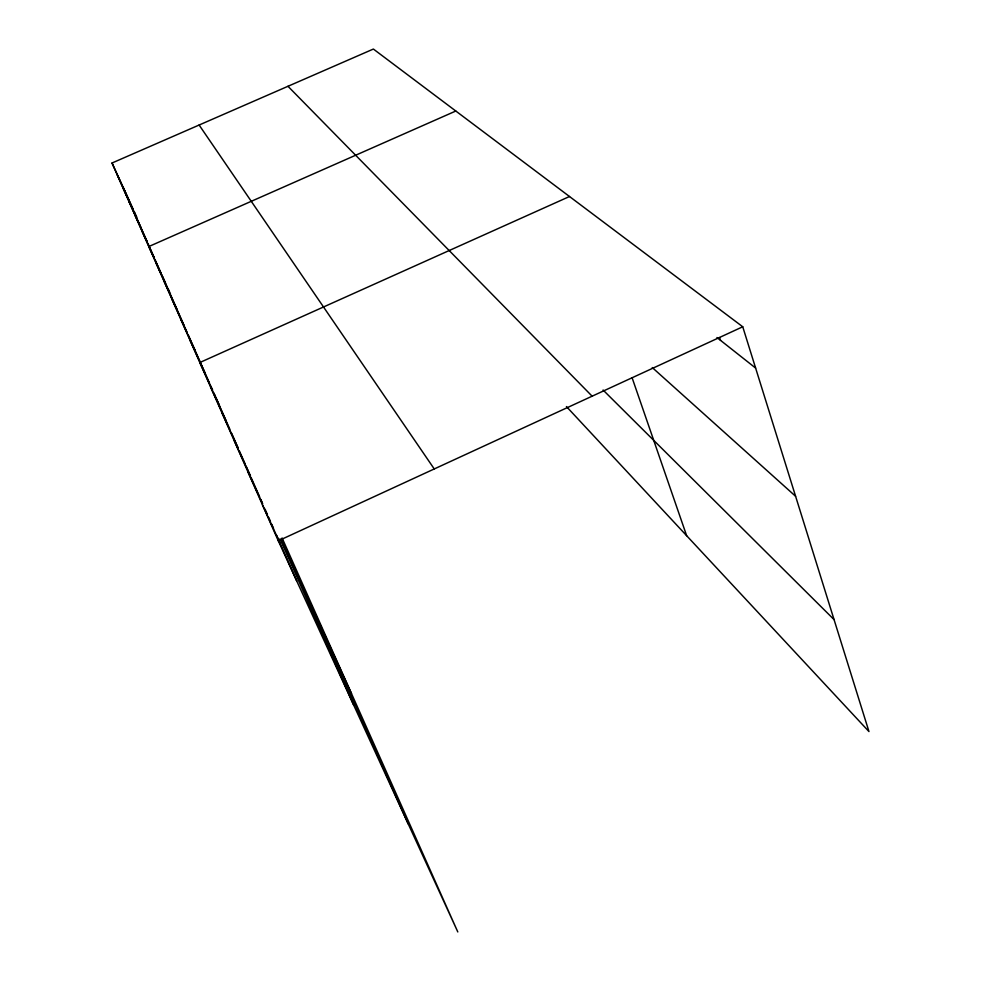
<?xml version="1.0" encoding="UTF-8"?>
<svg xmlns="http://www.w3.org/2000/svg" width="981" height="981" viewBox="0 0 981 981"><rect width="100%" height="100%" fill="white"/><g stroke="black" fill="none" stroke-linecap="round" stroke-linejoin="round"><path stroke-width="1.47" d="M282.074 537.956L457.808 931.95L278.297 540.838L742.74 326.771L868.97 731.568L566.429 406.551M569.507 196.507L199.83 362.529L212.497 390.156M455.797 111.025L148.805 246.55L161.105 273.454L154.986 259.524M278.297 540.838L112.03 163.005L373.381 49.05L742.74 326.771M716.952 337.538L755.615 368.059M652.267 367.556L795.603 496.276M603.082 390.021L834.046 619.587M287.973 86.291L592.132 396.189M199.118 125.028L434.252 468.955M112.03 163.005L133.085 209.051M134.323 211.749L136.788 217.157M117.364 175.109L128.805 200.136M122.981 187.862L134.691 213.478L123.226 187.469M128.903 201.326L140.896 227.555M135.157 215.55L147.444 242.417L135.255 214.753M141.779 230.596L154.373 258.138L148.021 243.729M165.47 282.982L161.718 274.79L169.284 291.946L156.028 262.982M168.585 289.8L170.461 293.895M163.704 280.431L177.303 310.143M171.871 298.984L187.052 332.24M180.578 318.776L194.937 350.119M189.885 339.904L204.637 372.13M215.023 395.686L213.76 392.915L229.75 429.089M215.661 397.072L219.462 405.386M281.007 539.722L351.505 693.628M210.523 386.808L226.157 420.947M222.013 412.927L238.138 448.109L231.553 433.173M234.422 441.119L250.437 476.055M247.837 471.628L262.467 503.523M262.418 504.749L280.161 543.425M281.657 539.354L408.255 823.966M279.965 538.728L353.589 704.873M170.522 294.741L184.011 325.349M188.266 334.999L209.529 383.215M210.743 385.987L212.583 390.144M239.364 450.892L244.894 463.449M246.133 466.245L250.437 476.006M251.05 477.391L259.548 496.68M260.762 499.427L262.589 503.56M265.017 509.065L267.433 514.559M268.647 517.318L270.462 521.438M271.676 524.185L273.491 528.305M276.532 535.185L296.654 580.826M632.144 377.881L686.639 535.687M719.625 337.525L720.532 340.37"/></g></svg>
